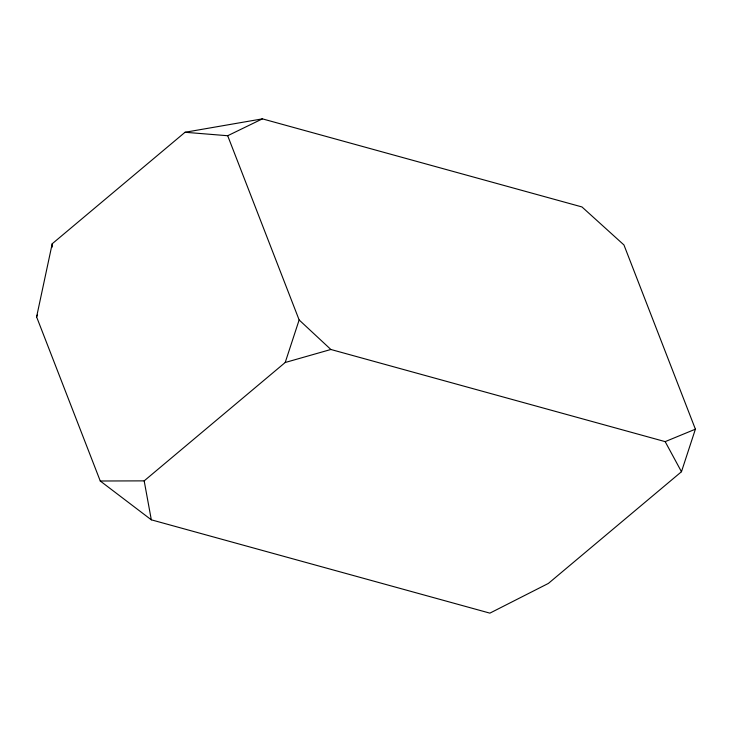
<?xml version="1.0" encoding="UTF-8"?>
<svg xmlns="http://www.w3.org/2000/svg" width="732" height="732" viewBox="0 0 732 732"><rect width="100%" height="100%" fill="white"/><g stroke="black" fill="none" stroke-linecap="round" stroke-linejoin="round"><path stroke-width="1.1" d="M36.6 316.883L52.21 243.765L185.04 132.272L262.404 118.859L581.967 206.946L623.948 244.955L695.4 429.181L681.465 471.728L548.396 583.413L489.882 613.142L151.314 519.821L100.257 481.006L36.6 316.883L37.497 314.815M100.257 481.006L144.177 480.869L285.205 362.496L299.141 319.957L227.689 135.731L185.04 132.272M227.689 135.731L262.404 118.859M299.141 319.957L330.873 349.484L665.168 441.634L695.4 429.181M285.205 362.496L330.873 349.484M665.168 441.634L681.465 471.728M144.177 480.869L151.314 519.821M52.21 243.765L52.219 247.132"/></g></svg>
